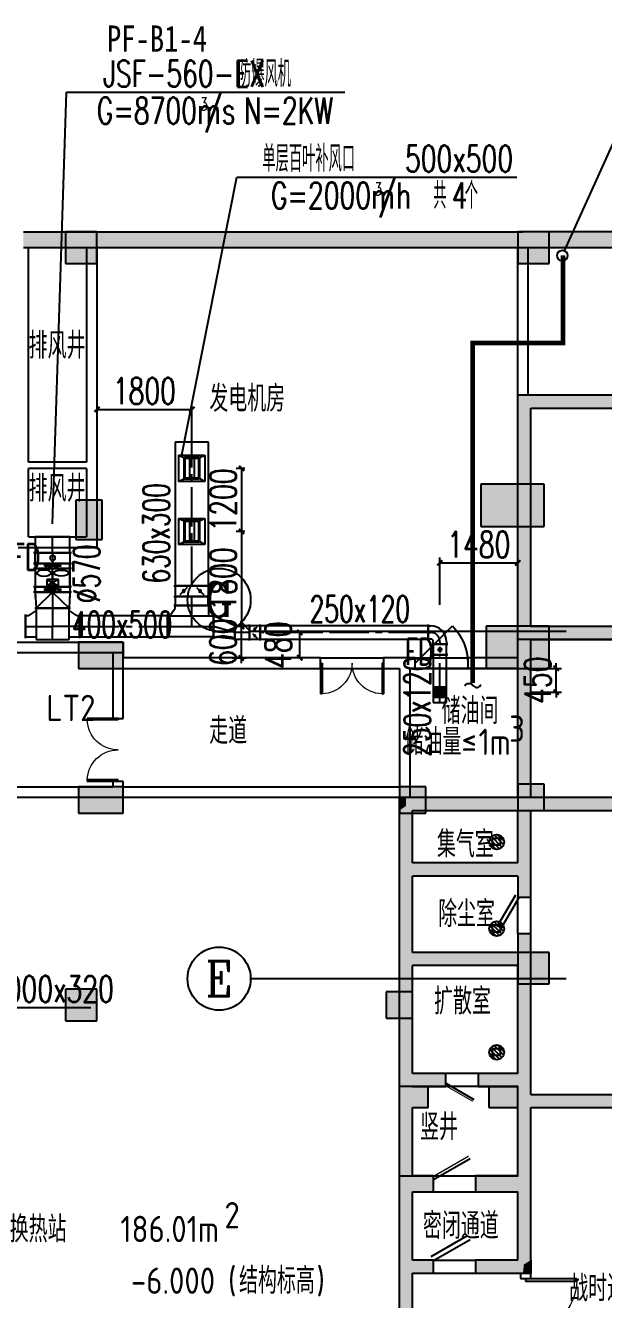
# Model space of a CAD drawing. Extents: x -70335 to 1144202, y 0 to 1100440.
# Drawn here: x 221982 to 232973, y 988557 to 1012780 of the extents above; entities that cross this region are included whole.
import ezdxf
from ezdxf.enums import TextEntityAlignment as Align

# ---------------------------------------------------------------- set-up
doc = ezdxf.new("R2010")
doc.units = 0
doc.header["$LTSCALE"] = 1000
doc.linetypes.add('CENTER2', pattern=[1.125, 0.75, -0.125, 0.125, -0.125])
for name, color, linetype in [('0-标注', 4, 'Continuous'), ('1-标注', 2, 'Continuous'), ('2-房间名称', 7, 'Continuous'), ('3-建筑', 7, 'Continuous'), ('3-淡显', 8, 'Continuous'), ('7-地暖标注', 7, 'Continuous'), ('AXIS_TEXT', 7, 'Continuous'), ('DUCT-加压送风中心线', 5, 'CENTER2'), ('DUCT-加压送风法兰', 2, 'Continuous'), ('DUCT-加压送风管', 1, 'Continuous'), ('DUCT-加压送风管端线', 2, 'Continuous'), ('DUCT-加压送风阀门', 7, 'Continuous'), ('DUCT-排烟标注', 3, 'Continuous'), ('DUCT-排烟阀门', 7, 'Continuous'), ('DUCT-排风风口', 7, 'Continuous'), ('标注-', 4, 'Continuous')]:
    doc.layers.add(name, color=color, linetype=linetype)
doc.layers.add('阀门标注', color=6, linetype='Continuous', lineweight=0)
doc.styles.add('-黑体', font='', dxfattribs={"width": 0.8})
doc.styles.add('_TCH_AXIS', font='COMPLEX', dxfattribs={"bigfont": 'GBCBIG'})
doc.styles.add('COMPLEX', font='COMPLEX')
doc.styles.get("Standard").update_dxf_attribs({"font": 'gbenor.shx', "bigfont": 'gbcbig.shx'})
doc.styles.add('XP-BZ', font='simplex.shx', dxfattribs={"width": 0.65, "bigfont": 'gbcbig.shx'})
doc.styles.add('设备标注', font='simplex.shx', dxfattribs={"width": 0.7, "bigfont": 'gbcbig.shx'})
doc.styles.get('-黑体').set_extended_font_data('SimHei')
doc.dimstyles.new('sm150', dxfattribs={"dimtxt": 500, "dimasz": 100, "dimexe": 100, "dimexo": 75, "dimgap": 100, "dimtad": 1, "dimdec": 0, "dimrnd": 10, "dimzin": 0, "dimdsep": 46, "dimtxsty": '设备标注', "dimblk": 'ARCHTICK', "dimcen": 0.09, "dimclrd": 4, "dimclre": 4, "dimclrt": 4, "dimadec": 0, "dimazin": 0, "dimtfac": 1, "dimtdec": 0, "dimtix": 1, "dimtmove": 2, "dimatfit": 3, "dimldrblk": 'ARCHTICK', "dimfxl": 800, "dimfxlon": 1, "dimtolj": 1, "dimtzin": 0, "dimarcsym": 0})

# ---------------------------------------------------------------- blocks, each defined once
blk = doc.blocks.new('_ArchTick')
at = {"color": 0, "linetype": 'ByBlock', "const_width": 0.4}
blk.add_lwpolyline([(-0.5, -0.5), (0.5, 0.5)], dxfattribs=at)
blk = doc.blocks.new('*D1177')
at = {"layer": '1-标注', "color": 4, "lineweight": -2, "transparency": 16777216}
for p, q in [((229862, 1001762), (229862, 1002662)), ((231342, 1001762), (231342, 1002662)), ((229862, 1002562), (231342, 1002562))]:
    blk.add_line(p, q, dxfattribs=at)
at = {"layer": 'Defpoints', "color": 0, "transparency": 16777216}
for p in [(231342, 1002562), (231342, 1001257), (229862, 1000360, 3)]:
    blk.add_point(p, dxfattribs=at)
at = {"layer": '1-标注', "color": 4, "lineweight": -2, "transparency": 16777216, "xscale": 100, "yscale": 100, "zscale": 100, "rotation": 180}
blk.add_blockref('_ArchTick', (229862, 1002562), dxfattribs=at)
at = {"layer": '1-标注', "color": 4, "lineweight": -2, "transparency": 16777216, "xscale": 100, "yscale": 100, "zscale": 100}
blk.add_blockref('_ArchTick', (231342, 1002562), dxfattribs=at)
at = {"layer": '1-标注', "color": 4, "transparency": 16777216, "insert": (230602, 1002912), "char_height": 500, "attachment_point": 5, "style": '设备标注'}
blk.add_mtext('\\A1;1480', dxfattribs=at)
blk = doc.blocks.new('*D1178')
at = {"layer": '1-标注', "color": 4, "lineweight": -2, "transparency": 16777216}
for p, q in [((223342, 1005851), (223342, 1005381)), ((225145, 1004681), (225145, 1005581)), ((223342, 1005481), (225145, 1005481))]:
    blk.add_line(p, q, dxfattribs=at)
at = {"layer": 'Defpoints', "color": 0, "transparency": 16777216}
for p in [(223342, 1005926), (225145, 1005481), (225145, 1004460, 3)]:
    blk.add_point(p, dxfattribs=at)
at = {"layer": '1-标注', "color": 4, "lineweight": -2, "transparency": 16777216, "xscale": 100, "yscale": 100, "zscale": 100, "rotation": 180}
blk.add_blockref('_ArchTick', (223342, 1005481), dxfattribs=at)
at = {"layer": '1-标注', "color": 4, "lineweight": -2, "transparency": 16777216, "xscale": 100, "yscale": 100, "zscale": 100}
blk.add_blockref('_ArchTick', (225145, 1005481), dxfattribs=at)
at = {"layer": '1-标注', "color": 4, "transparency": 16777216, "insert": (224243, 1005831), "char_height": 500, "attachment_point": 5, "style": '设备标注'}
blk.add_mtext('\\A1;1800', dxfattribs=at)
blk = doc.blocks.new('*D1219')
at = {"layer": '1-标注', "color": 4, "lineweight": -2, "transparency": 16777216}
for p, q in [((221661, 1003107), (220761, 1003107)), ((220861, 1003107), (220861, 1001057)), ((221661, 1001057), (220761, 1001057))]:
    blk.add_line(p, q, dxfattribs=at)
at = {"layer": 'Defpoints', "color": 0, "transparency": 16777216}
for p in [(222969, 1003107), (220861, 1001057), (222297, 1001057)]:
    blk.add_point(p, dxfattribs=at)
at = {"layer": '1-标注', "color": 4, "lineweight": -2, "transparency": 16777216, "xscale": 100, "yscale": 100, "zscale": 100}
for p, rotation in [((220861, 1003107), 90), ((220861, 1001057), 270)]:
    blk.add_blockref('_ArchTick', p, dxfattribs=dict(at, rotation=rotation))
at = {"layer": '1-标注', "color": 4, "transparency": 16777216, "insert": (220511, 1002082), "char_height": 500, "attachment_point": 5, "rotation": 90, "style": '设备标注'}
blk.add_mtext('\\A1;2050', dxfattribs=at)
blk = doc.blocks.new('*D1222')
at = {"layer": '1-标注', "color": 4, "lineweight": -2, "transparency": 16777216}
for p, q in [((226150, 1004359), (225991, 1004359)), ((226091, 1004359), (226091, 1003159)), ((226150, 1003159), (225991, 1003159))]:
    blk.add_line(p, q, dxfattribs=at)
at = {"layer": 'Defpoints', "color": 0, "transparency": 16777216}
for p in [(226460, 1004359, 2600), (226091, 1003159), (226460, 1003159, 2600)]:
    blk.add_point(p, dxfattribs=at)
at = {"layer": '1-标注', "color": 4, "lineweight": -2, "transparency": 16777216, "xscale": 100, "yscale": 100, "zscale": 100}
for p, rotation in [((226091, 1004359), 90), ((226091, 1003159), 270)]:
    blk.add_blockref('_ArchTick', p, dxfattribs=dict(at, rotation=rotation))
at = {"layer": '1-标注', "color": 4, "transparency": 16777216, "insert": (225741, 1003759), "char_height": 500, "attachment_point": 5, "rotation": 90, "style": '设备标注'}
blk.add_mtext('\\A1;1200', dxfattribs=at)
blk = doc.blocks.new('*D1223')
at = {"layer": '1-标注', "color": 4, "lineweight": -2, "transparency": 16777216}
for p, q in [((226091, 1003159), (225991, 1003159)), ((226091, 1003159), (226091, 1001354)), ((226170, 1001354), (225991, 1001354))]:
    blk.add_line(p, q, dxfattribs=at)
at = {"layer": 'Defpoints', "color": 0, "transparency": 16777216}
for p in [(226141, 1003159), (226091, 1001354), (226245, 1001354, 3)]:
    blk.add_point(p, dxfattribs=at)
at = {"layer": '1-标注', "color": 4, "lineweight": -2, "transparency": 16777216, "xscale": 100, "yscale": 100, "zscale": 100}
for p, rotation in [((226091, 1003159), 90), ((226091, 1001354), 270)]:
    blk.add_blockref('_ArchTick', p, dxfattribs=dict(at, rotation=rotation))
at = {"layer": '1-标注', "color": 4, "transparency": 16777216, "insert": (225741, 1002257), "char_height": 500, "attachment_point": 5, "rotation": 90, "style": '设备标注'}
blk.add_mtext('\\A1;1800', dxfattribs=at)
blk = doc.blocks.new('*D1224')
at = {"layer": '1-标注', "color": 4, "lineweight": -2, "transparency": 16777216}
for p, q in [((226086, 1001354), (226086, 1001454)), ((226091, 1001354), (225986, 1001354)), ((226086, 1001354), (226086, 1000757)), ((225913, 1000757), (226186, 1000757)), ((226086, 1000757), (226086, 1000657))]:
    blk.add_line(p, q, dxfattribs=at)
at = {"layer": 'Defpoints', "color": 0, "transparency": 16777216}
for p in [(226166, 1001354), (225838, 1000757), (226086, 1000757)]:
    blk.add_point(p, dxfattribs=at)
at = {"layer": '1-标注', "color": 4, "lineweight": -2, "transparency": 16777216, "xscale": 100, "yscale": 100, "zscale": 100}
for p, rotation in [((226086, 1001354), 270), ((226086, 1000757), 90)]:
    blk.add_blockref('_ArchTick', p, dxfattribs=dict(at, rotation=rotation))
at = {"layer": '1-标注', "color": 4, "transparency": 16777216, "insert": (225736, 1001055), "char_height": 500, "attachment_point": 5, "rotation": 90, "style": '设备标注'}
blk.add_mtext('\\A1;600', dxfattribs=at)
blk = doc.blocks.new('$DGFH')
blk.add_lwpolyline([(0.07, -1.01, -0.575183), (0, 0, 0.604745), (-0.11, 1.01, 16.924828)], format="xyb")
blk = doc.blocks.new('$TwtSys$00000329')
for p, q in [((35, -87, 0), (-87, 35, 0)), ((66, -66, 0), (-67, 67, 0)), ((87, -32, 0), (-33, 88, 0)), ((92, 12, 0), (11, 92, 0)), ((-8, -94, 0), (-92, -10, 0))]:
    blk.add_line(p, q)
at = {"elevation": 0}
blk.add_lwpolyline([(-51, 48), (45, 48), (45, -42), (-51, -42)], close=True, dxfattribs=at)
blk.add_circle((0, 0, 0), 93.9)
blk = doc.blocks.new('$DorLib2D$00000001')
for p, q in [((0.45, 0.975), (0.5, 0.975)), ((0.45, 0), (0.45, 0.975)), ((0.5, 0), (0.5, 0.975)), ((0.5, 0), (0.45, 0))]:
    blk.add_line(p, q)
at = {"lineweight": 13}
blk.add_arc((0.475, 0), 0.975, 91.4693, 180, dxfattribs=at)
blk = doc.blocks.new('$DorLib2D$00000180')
at = {"color": 0}
for p, q in [((-0.557, 0.242), (0.309, 0.742)), ((-0.5, 0.143), (0.366, 0.643))]:
    blk.add_line(p, q, dxfattribs=at)
blk = doc.blocks.new('$DorLib2D$00000193')
at = {"color": 0}
blk.add_line((-0.5, 0.1), (0.366, 0.6), dxfattribs=at)
at = {"color": 0, "const_width": 0.0333}
blk.add_lwpolyline([(-0.533, 0.158), (0.333, 0.658)], dxfattribs=at)
blk = doc.blocks.new('$DorLib2D$00000002')
for p, q in [((-0.5, 0), (-0.5, 0.4875)), ((-0.475, 0.4875), (-0.5, 0.4875)), ((-0.475, 0), (-0.475, 0.4875)), ((0.475, 0), (0.475, 0.4875)), ((0.475, 0.4875), (0.5, 0.4875)), ((0.5, 0), (0.5, 0.4875)), ((-0.5, 0), (-0.475, 0)), ((0.5, 0), (0.475, 0))]:
    blk.add_line(p, q)
at = {"lineweight": 13}
for centre, start, end in [((-0.4875, 0), 0, 88.53072), ((0.4875, 0), 91.46928, 180)]:
    blk.add_arc(centre, 0.4875, start, end, dxfattribs=at)
blk = doc.blocks.new('$DorLib2D$00000114')
at = {"color": 0}
blk.add_line((0.5, 0), (-0.207, 0.707), dxfattribs=at)
blk.add_arc((0.5, 0), 1, 135, 180, dxfattribs=at)
blk = doc.blocks.new('_AXISO')
blk.add_circle((0, 0), 0.5)
at = {"layer": 'AXIS_TEXT', "style": 'COMPLEX', "width": 1.041667}
blk.add_attdef('A', text='', height=0.56, dxfattribs=at).set_placement((-0.25, -0.28), (0.25, -0.28), align=Align.FIT)
blk = doc.blocks.new('*D2886')
at = {"layer": '1-标注', "color": 4, "lineweight": -2, "transparency": 16777216}
for p, q in [((227517, 1001239), (227097, 1001239)), ((227197, 1000757), (227197, 1001239)), ((227517, 1000757), (227097, 1000757))]:
    blk.add_line(p, q, dxfattribs=at)
at = {"layer": 'Defpoints', "color": 0, "transparency": 16777216}
for p in [(227197, 1001239), (227592, 1001239, 3), (227592, 1000757)]:
    blk.add_point(p, dxfattribs=at)
at = {"layer": '1-标注', "color": 4, "lineweight": -2, "transparency": 16777216, "xscale": 100, "yscale": 100, "zscale": 100}
for p, rotation in [((227197, 1001239), 90), ((227197, 1000757), 270)]:
    blk.add_blockref('_ArchTick', p, dxfattribs=dict(at, rotation=rotation))
at = {"layer": '1-标注', "color": 4, "transparency": 16777216, "insert": (226787, 1000998), "char_height": 500, "attachment_point": 5, "rotation": 90, "style": '设备标注'}
blk.add_mtext('\\A1;480', dxfattribs=at)
blk = doc.blocks.new('*D2922')
at = {"layer": '1-标注', "color": 4, "lineweight": -2, "transparency": 16777216}
for p, q in [((232073, 1000557), (232073, 1000657)), ((231273, 1000557), (232173, 1000557)), ((232073, 1000105), (232073, 1000557)), ((231590, 1000105), (232173, 1000105)), ((232073, 1000105), (232073, 1000005))]:
    blk.add_line(p, q, dxfattribs=at)
at = {"layer": 'Defpoints', "color": 0, "transparency": 16777216}
for p in [(230742, 1000557), (232073, 1000557), (229962, 1000105, 2600)]:
    blk.add_point(p, dxfattribs=at)
at = {"layer": '1-标注', "color": 4, "lineweight": -2, "transparency": 16777216, "xscale": 100, "yscale": 100, "zscale": 100}
for p, rotation in [((232073, 1000557), 270), ((232073, 1000105), 90)]:
    blk.add_blockref('_ArchTick', p, dxfattribs=dict(at, rotation=rotation))
at = {"layer": '1-标注', "color": 4, "transparency": 16777216, "insert": (231723, 1000331), "char_height": 500, "attachment_point": 5, "rotation": 90, "style": '设备标注'}
blk.add_mtext('\\A1;450', dxfattribs=at)
blk = doc.blocks.new('$风口$00000108')
for p, q in [((-250, 135), (-190, 75)), ((-250, -135), (-250, 135)), ((250, 135), (200, 75)), ((250, 135), (250, -135)), ((200, 25), (-190, 25)), ((-250, -135), (-190, -75)), ((200, -25), (-190, -25)), ((200, -75), (250, -135)), ((250, -135), (-250, -135))]:
    blk.add_line(p, q)
at = {"linetype": 'Continuous'}
blk.add_line((250, 135), (-250, 135), dxfattribs=at)
at = {"lineweight": 40}
for p, q in [((-190, 75), (200, 75)), ((-190, -75), (-190, 75)), ((200, 75), (200, -75)), ((-190, -75), (200, -75))]:
    blk.add_line(p, q, dxfattribs=at)
blk = doc.blocks.new('00000593Cent')
at = {"lineweight": -2}
blk.add_line((-218.75, 0), (218.75, 0), dxfattribs=at)
at = {"color": 0, "linetype": 'ByBlock', "lineweight": -2}
blk.add_circle((0, 0), 125, dxfattribs=at)
blk = doc.blocks.new('00000593Body')
at = {"color": 0, "linetype": 'ByBlock', "lineweight": -2}
for p, q in [((250, 500), (-250, 500)), ((-250, -500), (-250, 500)), ((250, -500), (250, 500)), ((-250, -500), (250, -500))]:
    blk.add_line(p, q, dxfattribs=at)
blk = doc.blocks.new('00000589Body')
at = {"color": 0, "linetype": 'ByBlock', "lineweight": -2}
for p, q in [((250, 500), (-250, 500)), ((-250, -500), (-250, 500)), ((250, -500), (250, 500)), ((-250, -500), (250, -500))]:
    blk.add_line(p, q, dxfattribs=at)
at = {"color": 0, "linetype": 'ByBlock'}
for p, q in [((-125, -174), (120, 250)), ((-125, 26), (4, 250)), ((125, -93), (-125, 51)), ((145, 69), (-105, 213)), ((-53, -250), (125, 59)), ((96, -246), (-154, -102)), ((62, -250), (125, -141))]:
    blk.add_line(p, q, dxfattribs=at)
blk = doc.blocks.new('00000556Cent_UP')
at = {"color": 0, "linetype": 'ByBlock', "lineweight": -2}
blk.add_line((175, -175), (-175, 175), dxfattribs=at)
for radius in [55.4, 37.5, 26.8]:
    blk.add_circle((0, 0), radius, dxfattribs=at)
blk = doc.blocks.new('00000556Cent_DN')
at = {"color": 0, "linetype": 'ByBlock', "lineweight": -2}
blk.add_line((175, 175), (-175, -175), dxfattribs=at)
for radius in [55.4, 37.5, 26.8]:
    blk.add_circle((0, 0), radius, dxfattribs=at)
blk = doc.blocks.new('00000556Body')
at = {"color": 0, "linetype": 'ByBlock', "lineweight": -2}
for p, q in [((250, 500), (-250, 500)), ((-250, -500), (-250, 500)), ((250, -500), (250, 500)), ((-250, -500), (250, -500))]:
    blk.add_line(p, q, dxfattribs=at)

msp = doc.modelspace()

# ---------------------------------------------------------------- hatches: boundary and pattern name
at = {"layer": '3-淡显'}
for points in [[(221941.7, 1008856.6), (221941.7, 1008556.6), (223241.7, 1008556.6), (223241.7, 1008856.6)], [(223241.7, 1008856.6), (223241.7, 1008556.6), (231441.7, 1008556.6), (231441.7, 1008856.6)], [(231441.7, 1008556.6), (243741.7, 1008556.6), (243741.7, 1008856.6), (231441.7, 1008856.6)], [(231341.7, 1005756.6), (231591.7, 1005506.6), (243141.7, 1005506.6), (243391.7, 1005756.6)], [(231508.4, 1001240), (231591.7, 1001356.6), (231591.7, 1005506.6), (231341.7, 1005756.6), (231341.7, 1001256.6)], [(231341.7, 1000656.6), (231591.7, 1000656.6), (231591.7, 1001106.6), (231508.4, 1001240), (231341.7, 1001256.6)], [(231508.4, 1001240), (231591.7, 1001106.6), (239991.7, 1001106.6), (239991.7, 1001356.6), (231591.7, 1001356.6)], [(231466.7, 997981.6), (231591.7, 998106.6), (231591.7, 1000656.6), (231341.7, 1000656.6), (231341.7, 998106.6)], [(229091.7, 997856.6), (229216.7, 997940), (229216.7, 998106.6), (229091.7, 998106.6)], [(229216.7, 997940), (229341.7, 997856.6), (231341.7, 997856.6), (231466.7, 997981.6), (231341.7, 998106.6), (229216.7, 998106.6)], [(231466.7, 997981.6), (231591.7, 997856.6), (237341.7, 997856.6), (237591.7, 998106.6), (231591.7, 998106.6)], [(229258.4, 996723.3), (229341.7, 996856.6), (229341.7, 997856.6), (229216.7, 997940), (229091.7, 997856.6), (229091.7, 996706.6)], [(231425, 996723.3), (231591.7, 996706.6), (231591.7, 997856.6), (231466.7, 997981.6), (231341.7, 997856.6), (231341.7, 996856.6)], [(231425, 996723.3), (231341.7, 996856.6), (229341.7, 996856.6), (229258.4, 996723.3), (229341.7, 996606.6), (231341.7, 996606.6)], [(229258.4, 995023.3), (229341.7, 995156.6), (229341.7, 996606.6), (229258.4, 996723.3), (229091.7, 996706.6), (229091.7, 995006.6)], [(231341.7, 996606.6), (231341.7, 996206.6), (231591.7, 996206.6), (231591.7, 996706.6), (231425, 996723.3)], [(231591.7, 995006.6), (231591.7, 995506.6), (231341.7, 995506.6), (231341.7, 995156.6), (231425, 995023.3)], [(231425, 995023.3), (231341.7, 995156.6), (229341.7, 995156.6), (229258.4, 995023.3), (229341.7, 994906.6), (231341.7, 994906.6)], [(229258.4, 992723.3), (229341.7, 992856.6), (229341.7, 994906.6), (229258.4, 995023.3), (229091.7, 995006.6), (229091.7, 992706.6)], [(231425, 992723.3), (231591.7, 992706.6), (231591.7, 995006.6), (231425, 995023.3), (231341.7, 994906.6), (231341.7, 992856.6)], [(229258.4, 992381.6), (229341.7, 992606.6), (229258.4, 992723.3), (229091.7, 992706.6), (229091.7, 992331.6)], [(229341.7, 992606.6), (229971.7, 992606.6), (229971.7, 992856.6), (229341.7, 992856.6), (229258.4, 992723.3)], [(231341.7, 992856.6), (230591.7, 992856.6), (230591.7, 992606.6), (231341.7, 992606.6), (231425, 992723.3)], [(231466.7, 992369.1), (231591.7, 992456.6), (231591.7, 992706.6), (231425, 992723.3), (231341.7, 992606.6)], [(229341.7, 992206.6), (229641.7, 992206.6), (229641.7, 992606.6), (229341.7, 992606.6), (229258.4, 992381.6)], [(231341.7, 992606.6), (230791.7, 992606.6), (230791.7, 992206.6), (231341.7, 992206.6), (231466.7, 992369.1)], [(231466.7, 992369.1), (231591.7, 992206.6), (236241.7, 992206.6), (236241.7, 992456.6), (231591.7, 992456.6)], [(229258.4, 990740), (229341.7, 990906.6), (229341.7, 992206.6), (229258.4, 992381.6), (229091.7, 992331.6), (229091.7, 990706.6)], [(231425, 990740), (231591.7, 990706.6), (231591.7, 992206.6), (231466.7, 992369.1), (231341.7, 992206.6), (231341.7, 990906.6)], [(229258.4, 989181.6), (229341.7, 989306.6), (229341.7, 990606.6), (229258.4, 990740), (229091.7, 990706.6), (229091.7, 989181.6)], [(229341.7, 990606.6), (229741.7, 990606.6), (229741.7, 990906.6), (229341.7, 990906.6), (229258.4, 990740)], [(231341.7, 990906.6), (230541.7, 990906.6), (230541.7, 990606.6), (231341.7, 990606.6), (231425, 990740)], [(231458.4, 989223.3), (231591.7, 989306.6), (231591.7, 990706.6), (231425, 990740), (231341.7, 990606.6), (231341.7, 989306.6)], [(229341.7, 989056.6), (229741.7, 989056.6), (229741.7, 989306.6), (229341.7, 989306.6), (229258.4, 989181.6)], [(231341.7, 989306.6), (230541.7, 989306.6), (230541.7, 989056.6), (231441.7, 989056.6), (231458.4, 989223.3)], [(231458.4, 989223.3), (231441.7, 989056.6), (231591.7, 989056.6), (231591.7, 989306.6)], [(229091.7, 987156.6), (229341.7, 987156.6), (229341.7, 989056.6), (229258.4, 989181.6), (229091.7, 989181.6)]]:
    msp.add_hatch(color=256, dxfattribs=at).paths.add_polyline_path(points)
h = msp.add_hatch(color=256, dxfattribs=at)
h.dxf.hatch_style = 1
h.paths.add_polyline_path([(223341.7, 1008856.6), (222741.7, 1008856.6), (222741.7, 1008256.6), (223341.7, 1008256.6)])
h = msp.add_hatch(color=256, dxfattribs=at)
h.dxf.hatch_style = 1
h.paths.add_polyline_path([(231941.7, 1008856.6), (231341.7, 1008856.6), (231341.7, 1008256.6), (231941.7, 1008256.6)])
h = msp.add_hatch(color=256, dxfattribs=at)
h.dxf.hatch_style = 1
h.paths.add_polyline_path([(230641.7, 1004056.6), (230641.7, 1003256.6), (231841.7, 1003256.6), (231841.7, 1004056.6)])
h = msp.add_hatch(color=256, dxfattribs=at)
h.dxf.hatch_style = 1
h.paths.add_polyline_path([(223441.7, 1003756.6), (222941.7, 1003756.6), (222941.7, 1003006.6), (223441.7, 1003006.6)])
h = msp.add_hatch(color=256, dxfattribs=at)
h.dxf.hatch_style = 1
h.paths.add_polyline_path([(230741.7, 1001356.6), (230741.7, 1000556.6), (231941.7, 1000556.6), (231941.7, 1001356.6)])
h = msp.add_hatch(color=256, dxfattribs=at)
h.dxf.hatch_style = 1
h.paths.add_polyline_path([(223841.7, 1000556.6), (223841.7, 1001056.6), (222991.7, 1001056.6), (222991.7, 1000556.6)])
h = msp.add_hatch(color=256, dxfattribs=at)
h.dxf.hatch_style = 1
h.paths.add_polyline_path([(222991.7, 998306.5), (222991.7, 997806.5), (223841.7, 997806.5), (223841.7, 998306.5)])
h = msp.add_hatch(color=256, dxfattribs=at)
h.dxf.hatch_style = 1
h.paths.add_polyline_path([(229591.7, 998306.6), (229091.7, 998306.6), (229091.7, 997806.6), (229591.7, 997806.6)])
h = msp.add_hatch(color=256, dxfattribs=at)
h.dxf.hatch_style = 1
h.paths.add_polyline_path([(231341.7, 998356.6), (231341.7, 997856.6), (231841.7, 997856.6), (231841.7, 998356.6)])
h = msp.add_hatch(color=256, dxfattribs=at)
h.dxf.hatch_style = 1
h.paths.add_polyline_path([(231941.7, 995156.6), (231341.7, 995156.6), (231341.7, 994556.6), (231941.7, 994556.6)])
h = msp.add_hatch(color=256, dxfattribs=at)
h.dxf.hatch_style = 1
h.paths.add_polyline_path([(223341.7, 994456.6), (222741.7, 994456.6), (222741.7, 993856.6), (223341.7, 993856.6)])
h = msp.add_hatch(color=256, dxfattribs=at)
h.dxf.hatch_style = 1
h.paths.add_polyline_path([(228841.7, 993906.6), (229341.7, 993906.6), (229341.7, 994406.6), (228841.7, 994406.6)])

# ---------------------------------------------------------------- linework, layer by layer
at = {"layer": '0-标注', "const_width": 90}
msp.add_lwpolyline([(230482.9, 1000275.9), (230482.9, 1000275.9, -0.4142136), (230482.9, 1000275.9), (230482.9, 1000275.9), (230482.9, 1006743.8), (232201.1, 1006743.8), (232201.1, 1008412.5)], format="xyb", dxfattribs=at)
at = {"layer": '0-标注'}
msp.add_circle((232190.4, 1008404.7), 100, dxfattribs=at)
at = {"layer": '1-标注'}
msp.add_lwpolyline([(229291.7, 998106.6), (231341.7, 998106.6), (231341.7, 1000556.6), (229291.7, 1000556.6)], close=True, dxfattribs=at)
at = {"layer": '3-建筑'}
for p, q in [((221941.7, 1008856.6), (223241.7, 1008856.6)), ((223241.7, 1008856.6), (231441.7, 1008856.6)), ((243741.7, 1008856.6), (231441.7, 1008856.6)), ((221941.7, 1008556.6), (223241.7, 1008556.6)), ((222041.7, 1004476.6), (222041.7, 1008556.6)), ((223141.7, 1008556.6), (223141.7, 1004476.6)), ((223241.7, 1008556.6), (231441.7, 1008556.6)), ((223341.7, 1008556.6), (223341.7, 1004456.6)), ((231341.7, 1005756.6), (231341.7, 1008556.6)), ((231441.7, 1008556.6), (243741.7, 1008556.6)), ((231541.7, 1005756.6), (231541.7, 1008556.6)), ((231341.7, 1005756.6), (243391.7, 1005756.6)), ((231341.7, 1001256.6), (231341.7, 1005756.6)), ((231591.7, 1005506.6), (243141.7, 1005506.6)), ((231591.7, 1001356.6), (231591.7, 1005506.6)), ((223141.7, 1004476.6), (222041.7, 1004476.6)), ((223141.7, 1004356.6), (222041.7, 1004356.6)), ((222041.7, 1003056.6), (222041.7, 1004356.6)), ((223141.7, 1004356.6), (223141.7, 1003056.6)), ((223341.7, 1004456.6), (223341.7, 1002856.6)), ((221841.7, 1002856.6), (223341.7, 1002856.6)), ((222041.7, 1003056.6), (223141.7, 1003056.6)), ((226088, 1001432.4), (226263.8, 1001256.6)), ((232263.8, 1001256.6), (226263.8, 1001256.6)), ((231341.7, 1000656.6), (231341.7, 1001256.6)), ((231591.7, 1001356.6), (239991.7, 1001356.6)), ((217941.7, 1001056.6), (223841.7, 1001056.6)), ((223841.7, 1001056.6), (223841.7, 1000856.6)), ((231591.7, 1000656.6), (231591.7, 1001106.6)), ((231591.7, 1001106.6), (239991.7, 1001106.6)), ((217941.7, 1000856.6), (223841.7, 1000856.6)), ((223641.7, 1000856.6), (223641.7, 1000656.6)), ((223641.7, 1000656.6), (223641.7, 999606.6)), ((223841.7, 1000856.6), (223841.7, 1000756.6)), ((227591.7, 1000756.6), (223841.7, 1000756.6)), ((227591.7, 1000556.6), (227591.7, 1000756.6)), ((227591.7, 1000756.6), (228791.7, 1000756.6)), ((229191.7, 1000756.6), (228791.7, 1000756.6)), ((228791.7, 1000756.6), (228791.7, 1000556.6)), ((229391.7, 1000756.6), (229191.7, 1000756.6)), ((229391.7, 1000556.6), (229391.7, 1000756.6)), ((229391.7, 1000756.6), (230391.7, 1000756.6)), ((231341.7, 1000756.6), (230391.7, 1000756.6)), ((230391.7, 1000756.6), (230391.7, 1000556.6)), ((231341.7, 998106.6), (231341.7, 1000656.6)), ((231591.7, 998106.6), (231591.7, 1000656.6)), ((223841.7, 999606.6), (223841.7, 1000556.6)), ((223841.7, 1000556.6), (227591.7, 1000556.6)), ((227591.7, 1000556.6), (228791.7, 1000556.6)), ((228791.7, 1000556.6), (229091.7, 1000556.6)), ((229091.7, 1000556.6), (229091.7, 998306.6)), ((229291.7, 1000556.6), (229391.7, 1000556.6)), ((229291.7, 1000556.6), (229291.7, 998206.6)), ((229391.7, 1000556.6), (230391.7, 1000556.6)), ((230391.7, 1000556.6), (231341.7, 1000556.6)), ((223641.7, 999606.6), (223841.7, 999606.6)), ((217941.7, 998306.6), (223641.7, 998306.6)), ((223841.7, 998406.6), (223641.7, 998406.6)), ((223641.7, 998406.6), (223641.7, 998306.6)), ((223841.7, 998306.6), (223841.7, 998406.6)), ((223841.7, 998306.6), (229091.7, 998306.6)), ((217941.7, 998106.6), (223741.7, 998106.6)), ((223741.7, 998106.6), (229091.7, 998106.6)), ((229091.7, 998106.6), (229091.7, 998106.6)), ((229091.7, 998106.6), (229216.7, 998106.6)), ((229091.7, 998106.6), (229091.7, 997856.6)), ((229216.7, 998106.6), (231341.7, 998106.6)), ((229291.7, 998206.6), (229291.7, 998106.6)), ((231591.7, 998106.6), (237591.7, 998106.6)), ((229091.7, 997856.6), (229091.7, 997856.6)), ((229091.7, 996706.6), (229091.7, 997856.6)), ((229341.7, 997856.6), (231341.7, 997856.6)), ((229341.7, 996856.6), (229341.7, 997856.6)), ((231341.7, 996856.6), (231341.7, 997856.6)), ((231591.7, 997856.6), (237341.7, 997856.6)), ((231591.7, 996706.6), (231591.7, 997856.6)), ((231341.7, 996856.6), (229341.7, 996856.6)), ((229091.7, 995006.6), (229091.7, 996706.6)), ((229341.7, 995156.6), (229341.7, 996606.6)), ((231341.7, 996606.6), (229341.7, 996606.6)), ((231341.7, 996606.6), (231341.7, 996206.6)), ((231591.7, 996206.6), (231591.7, 996706.6)), ((231341.7, 996206.6), (231591.7, 996206.6)), ((231341.7, 995506.6), (231341.7, 996206.6)), ((231591.7, 995506.6), (231591.7, 996206.6)), ((231591.7, 995506.6), (231341.7, 995506.6)), ((231341.7, 995506.6), (231341.7, 995156.6)), ((231591.7, 995006.6), (231591.7, 995506.6)), ((231341.7, 995156.6), (229341.7, 995156.6)), ((229091.7, 992706.6), (229091.7, 995006.6)), ((229341.7, 992856.6), (229341.7, 994906.6)), ((231341.7, 994906.6), (229341.7, 994906.6)), ((231341.7, 992856.6), (231341.7, 994906.6)), ((231591.7, 992706.6), (231591.7, 995006.6)), ((232263.8, 994656.6), (226263.8, 994656.6)), ((229091.7, 992331.6), (229091.7, 992706.6)), ((229971.7, 992856.6), (229341.7, 992856.6)), ((230591.7, 992856.6), (229971.7, 992856.6)), ((229971.7, 992606.6), (229971.7, 992856.6)), ((231341.7, 992856.6), (230591.7, 992856.6)), ((230591.7, 992856.6), (230591.7, 992606.6)), ((231591.7, 992456.6), (231591.7, 992706.6)), ((229641.7, 992606.6), (229341.7, 992606.6)), ((229341.7, 992606.6), (229971.7, 992606.6)), ((229341.7, 992606.6), (229341.7, 992606.6)), ((229641.7, 992206.6), (229641.7, 992606.6)), ((230591.7, 992606.6), (229971.7, 992606.6)), ((230591.7, 992606.6), (231341.7, 992606.6)), ((231341.7, 992606.6), (230791.7, 992606.6)), ((230791.7, 992606.6), (230791.7, 992206.6)), ((231341.7, 992606.6), (231341.7, 992606.6)), ((231591.7, 992456.6), (236241.7, 992456.6)), ((229091.7, 990706.6), (229091.7, 992331.6)), ((229341.7, 992206.6), (229641.7, 992206.6)), ((229341.7, 990906.6), (229341.7, 992206.6)), ((230791.7, 992206.6), (231341.7, 992206.6)), ((231341.7, 990906.6), (231341.7, 992206.6)), ((231591.7, 990706.6), (231591.7, 992206.6)), ((231591.7, 992206.6), (236241.7, 992206.6)), ((229741.7, 990906.6), (229341.7, 990906.6)), ((229741.7, 990906.6), (230541.7, 990906.6)), ((229741.7, 990606.6), (229741.7, 990906.6)), ((231341.7, 990906.6), (230541.7, 990906.6)), ((230541.7, 990906.6), (230541.7, 990606.6)), ((229091.7, 989181.6), (229091.7, 990706.6)), ((229341.7, 989306.6), (229341.7, 990606.6)), ((229341.7, 990606.6), (229741.7, 990606.6)), ((229741.7, 990606.6), (230541.7, 990606.6)), ((230541.7, 990606.6), (231341.7, 990606.6)), ((231341.7, 989306.6), (231341.7, 990606.6)), ((231591.7, 989306.6), (231591.7, 990706.6)), ((229741.7, 989306.6), (229341.7, 989306.6)), ((229741.7, 989306.6), (230541.7, 989306.6)), ((229741.7, 989056.6), (229741.7, 989306.6)), ((231341.7, 989306.6), (230541.7, 989306.6)), ((230541.7, 989306.6), (230541.7, 989056.6)), ((231591.7, 989306.6), (231591.7, 989306.6)), ((231591.7, 989306.6), (231591.7, 989056.6)), ((229091.7, 987156.6), (229091.7, 989181.6)), ((229341.7, 987156.6), (229341.7, 989056.6)), ((229341.7, 989056.6), (229741.7, 989056.6)), ((229741.7, 989056.6), (230541.7, 989056.6)), ((230541.7, 989056.6), (231441.7, 989056.6)), ((231391.7, 989056.6), (231391.7, 988956.6)), ((231441.7, 989056.6), (231591.7, 989056.6)), ((231591.7, 988956.6), (231591.7, 989056.6)), ((231391.7, 988956.6), (231591.7, 988956.6))]:
    msp.add_line(p, q, dxfattribs=at)
at = {"layer": '3-淡显'}
for p, q in [((223341.7, 1008856.6), (222741.7, 1008856.6)), ((222741.7, 1008856.6), (222741.7, 1008256.6)), ((223341.7, 1008256.6), (223341.7, 1008856.6)), ((231941.7, 1008856.6), (231341.7, 1008856.6)), ((231341.7, 1008856.6), (231341.7, 1008256.6)), ((231941.7, 1008256.6), (231941.7, 1008856.6)), ((222741.7, 1008256.6), (223341.7, 1008256.6)), ((231341.7, 1008256.6), (231941.7, 1008256.6)), ((231841.7, 1004056.6), (230641.7, 1004056.6)), ((230641.7, 1004056.6), (230641.7, 1003256.6)), ((231841.7, 1003256.6), (231841.7, 1004056.6)), ((223441.7, 1003756.6), (222941.7, 1003756.6)), ((222941.7, 1003756.6), (222941.7, 1003006.6)), ((223441.7, 1003006.6), (223441.7, 1003756.6)), ((230641.7, 1003256.6), (231841.7, 1003256.6)), ((222941.7, 1003006.6), (223441.7, 1003006.6)), ((231941.7, 1001356.6), (230741.7, 1001356.6)), ((230741.7, 1001356.6), (230741.7, 1000556.6)), ((231941.7, 1000556.6), (231941.7, 1001356.6)), ((223841.7, 1001056.6), (222991.7, 1001056.6)), ((222991.7, 1001056.6), (222991.7, 1000556.6)), ((223841.7, 1000556.6), (223841.7, 1001056.6)), ((222991.7, 1000556.6), (223841.7, 1000556.6)), ((230741.7, 1000556.6), (231941.7, 1000556.6)), ((223841.7, 998306.5), (222991.7, 998306.5)), ((222991.7, 998306.5), (222991.7, 997806.5)), ((223841.7, 997806.5), (223841.7, 998306.5)), ((229591.7, 998306.6), (229091.7, 998306.6)), ((229091.7, 998306.6), (229091.7, 997806.6)), ((229591.7, 997806.6), (229591.7, 998306.6)), ((231841.7, 998356.6), (231341.7, 998356.6)), ((231341.7, 998356.6), (231341.7, 997856.6)), ((231841.7, 997856.6), (231841.7, 998356.6)), ((222991.7, 997806.5), (223841.7, 997806.5)), ((229091.7, 997806.6), (229591.7, 997806.6)), ((231341.7, 997856.6), (231841.7, 997856.6)), ((231941.7, 995156.6), (231341.7, 995156.6)), ((231341.7, 995156.6), (231341.7, 994556.6)), ((231941.7, 994556.6), (231941.7, 995156.6)), ((223341.7, 994456.6), (222741.7, 994456.6)), ((222741.7, 994456.6), (222741.7, 993856.6)), ((223341.7, 993856.6), (223341.7, 994456.6)), ((229341.7, 994406.6), (228841.7, 994406.6)), ((228841.7, 994406.6), (228841.7, 993906.6)), ((229341.7, 993906.6), (229341.7, 994406.6)), ((231341.7, 994556.6), (231941.7, 994556.6)), ((228841.7, 993906.6), (229341.7, 993906.6)), ((222741.7, 993856.6), (223341.7, 993856.6))]:
    msp.add_line(p, q, dxfattribs=at)
msp.add_lwpolyline([(339041.7, 972356.6), (229091.7, 972356.6), (229091.7, 990706.6), (229091.7, 990856.6), (229091.7, 990906.6), (231341.7, 990906.6), (231341.7, 992606.6), (229091.7, 992606.6), (229091.7, 998106.6), (237591.7, 998106.6), (237591.7, 994806.6), (239491.7, 994806.6), (239491.7, 994856.6), (243141.7, 994855.6), (243141.7, 995255.5), (243141.7, 1001106.6), (231341.7, 1001106.6), (231341.7, 1005756.6), (243341.7, 1005756.6), (243341.7, 1004756.6), (255891.7, 1004756.6)], dxfattribs=at)
at = {"layer": 'DUCT-加压送风中心线'}
for p, q in [((225144.7, 1002126.4), (225144.7, 1004854.4)), ((222497.5, 1002752.7), (222497.5, 1003056.6)), ((222497.4, 1002104.1), (222497.5, 1002452.5)), ((222497.5, 1002004), (222497.5, 1001704)), ((225144.7, 1001754.4), (225144.7, 1001926)), ((222497.4, 1001704.2), (222497.4, 1001654.2)), ((222497.4, 1001654.2), (222497.4, 1001354.2)), ((222497.5, 1001703.8), (222497.5, 1001704.2)), ((225144.7, 1001354.2), (225144.7, 1001754.2)), ((221982.4, 1001354.2), (222032.4, 1001354.2)), ((222032.4, 1001354.2), (222497.4, 1001354.2)), ((222497.4, 1001104.2), (222497.4, 1001354.2)), ((222962.4, 1001354.2), (222497.4, 1001354.2)), ((223012.4, 1001354.2), (222962.4, 1001354.2)), ((223012.6, 1001354.2), (224679.5, 1001354.2)), ((224679.7, 1001354.2), (225144.7, 1001354.2)), ((225144.7, 1001354.2), (225559.7, 1001354.2)), ((225559.7, 1001354.2), (225559.9, 1001354.2)), ((225959.9, 1001239.2), (225559.9, 1001354.2)), ((226242.2, 1001239.2), (225960.1, 1001239.2)), ((229636.7, 1001239.2), (226442.6, 1001239.2)), ((229636.9, 1001239.2), (229686.9, 1001239.2)), ((222497.4, 1001108.1), (222497.4, 1001104.2)), ((229861.9, 1001064.2), (229861.9, 1001014.2)), ((229861.9, 999905.5), (229861.9, 1000814))]:
    msp.add_line(p, q, dxfattribs=at)
msp.add_arc((229686.9, 1001064.2), 175, 0, 90, dxfattribs=at)
at = {"layer": 'DUCT-加压送风法兰'}
for p, q in [((222857.5, 1002752.6), (222137.5, 1002752.6)), ((222857.5, 1002552.5), (222137.5, 1002552.7)), ((222137.5, 1002552.6), (222857.5, 1002552.6)), ((222857.5, 1002552.3), (222137.5, 1002552.5)), ((222857.5, 1002552.4), (222137.5, 1002552.4)), ((222857.5, 1002452.6), (222137.5, 1002452.6)), ((224804.7, 1002126.3), (225484.7, 1002126.3)), ((222857.4, 1002103.9), (222137.4, 1002104)), ((222857.5, 1002004.1), (222137.5, 1002004.1)), ((224804.7, 1001926.1), (225484.7, 1001926.1)), ((222157.5, 1001704.1), (222837.5, 1001704.1)), ((222157.5, 1001703.9), (222837.5, 1001703.9)), ((225484.7, 1001754.3), (224804.7, 1001754.3)), ((221982.3, 1001129.2), (221982.3, 1001579.2)), ((223012.5, 1001579.2), (223012.5, 1001129.2)), ((224679.6, 1001579.2), (224679.6, 1001129.2)), ((225559.8, 1001129.2), (225559.8, 1001579.2)), ((225559.8, 1001579.2), (225559.8, 1001129.2)), ((225960, 1001089.2), (225960, 1001389.2)), ((226242.3, 1001089.2), (226242.3, 1001389.2)), ((226442.5, 1001089.2), (226442.5, 1001389.2)), ((229636.8, 1001389.2), (229636.8, 1001089.2)), ((229711.9, 1001014.3), (230011.9, 1001014.3)), ((230011.9, 1000814.1), (229711.9, 1000814.1)), ((229986.9, 1000814.1), (229736.9, 1000814.1))]:
    msp.add_line(p, q, dxfattribs=at)
at = {"layer": 'DUCT-加压送风管'}
for p, q in [((225459.7, 1004854.4), (224829.7, 1004854.4)), ((224829.7, 1004854.4), (224829.7, 1002126.4)), ((225459.7, 1002126.4), (225459.7, 1004854.4)), ((222827.5, 1003056.6), (222167.5, 1003056.7)), ((222167.5, 1003056.7), (222167.5, 1002752.7)), ((222827.5, 1002752.7), (222827.5, 1003056.6)), ((222167.5, 1002752.7), (222827.5, 1002752.7)), ((222167.5, 1002452.6), (222167.4, 1002104.1)), ((222827.5, 1002452.4), (222167.5, 1002452.6)), ((222827.4, 1002104), (222827.5, 1002452.4)), ((224829.7, 1002126.4), (225459.7, 1002126.4)), ((222167.4, 1002104.1), (222827.4, 1002104)), ((222167.5, 1002004), (222182.5, 1001704)), ((222497.5, 1002004), (222182.5, 1001704)), ((222497.5, 1002004), (222812.5, 1001704)), ((222827.5, 1002004), (222812.5, 1001704)), ((225459.7, 1001926), (224829.7, 1001926)), ((224829.7, 1001926), (224829.7, 1001754.4)), ((225459.7, 1001754.4), (225459.7, 1001926)), ((222182.4, 1001654.2), (222032.4, 1001554.2)), ((222182.4, 1001704.2), (222182.4, 1001654.2)), ((222182.4, 1001654.2), (222182.4, 1001154.2)), ((222812.5, 1001704.2), (222182.5, 1001704.2)), ((222182.5, 1001704.2), (222182.5, 1001703.8)), ((222812.4, 1001654.2), (222812.4, 1001704.2)), ((222962.4, 1001554.2), (222812.4, 1001654.2)), ((222812.4, 1001154.2), (222812.4, 1001654.2)), ((222812.5, 1001703.8), (222812.5, 1001704.2)), ((224729.7, 1001554.2), (224829.7, 1001704.2)), ((224829.7, 1001754.4), (225459.7, 1001754.4)), ((224829.7, 1001704.2), (224829.7, 1001754.2)), ((225459.7, 1001754.2), (225459.7, 1001554.2)), ((222032.4, 1001554.2), (221982.4, 1001554.2)), ((223012.4, 1001554.2), (222962.4, 1001554.2)), ((224679.5, 1001554.2), (223012.6, 1001554.2)), ((223012.6, 1001554.2), (223012.6, 1001154.2)), ((224679.5, 1001154.2), (224679.5, 1001554.2)), ((224679.7, 1001554.2), (224729.7, 1001554.2)), ((224729.7, 1001554.2), (225459.7, 1001554.2)), ((225459.7, 1001554.2), (225559.7, 1001554.2)), ((225559.9, 1001554.2), (225559.7, 1001554.2)), ((225559.7, 1001554.2), (225559.7, 1001154.2)), ((225559.9, 1001154.2), (225559.9, 1001554.2)), ((225959.9, 1001364.2), (225559.9, 1001554.2)), ((221982.4, 1001154.2), (222182.4, 1001154.2)), ((222182.4, 1001154.2), (222182.4, 1001108.1)), ((222812.4, 1001108.1), (222812.4, 1001154.2)), ((222812.4, 1001154.2), (223012.4, 1001154.2)), ((223012.6, 1001154.2), (224679.5, 1001154.2)), ((225559.7, 1001154.2), (224679.7, 1001154.2)), ((225559.7, 1001154.2), (225559.9, 1001154.2)), ((225959.9, 1001114.2), (225559.9, 1001154.2)), ((226242.2, 1001364.2), (225960.1, 1001364.2)), ((225960.1, 1001364.2), (225960.1, 1001114.2)), ((226242.2, 1001114.2), (226242.2, 1001364.2)), ((229636.7, 1001364.2), (226442.6, 1001364.2)), ((226442.6, 1001364.2), (226442.6, 1001114.2)), ((229636.7, 1001114.2), (229636.7, 1001364.2)), ((229636.9, 1001364.2), (229686.9, 1001364.2)), ((225960.1, 1001114.2), (226242.2, 1001114.2)), ((226442.6, 1001114.2), (229636.7, 1001114.2)), ((229686.9, 1001114.2), (229636.9, 1001114.2)), ((229736.9, 1001014.2), (229736.9, 1001064.2)), ((229986.9, 1001064.2), (229986.9, 1001014.2)), ((229986.9, 1000814), (229736.9, 1000814)), ((229736.9, 1000814), (229736.9, 999905.5)), ((229986.9, 999905.5), (229986.9, 1000814)), ((229736.9, 999905.5), (229986.9, 999905.5))]:
    msp.add_line(p, q, dxfattribs=at)
for radius, start in [(300, 360), (50, 0)]:
    msp.add_arc((229686.9, 1001064.2), radius, start, 90, dxfattribs=at)
at = {"layer": 'DUCT-加压送风管端线'}
for p, q in [((222167.5, 1002752.5), (222827.5, 1002752.5)), ((222167.5, 1002552.7), (222827.5, 1002552.7)), ((222167.5, 1002552.5), (222827.5, 1002552.5)), ((222167.5, 1002452.7), (222827.5, 1002452.7)), ((225459.7, 1002126.2), (224829.7, 1002126.2)), ((222167.5, 1002104), (222827.5, 1002104)), ((222167.5, 1002004), (222827.5, 1002004)), ((222827.5, 1002004), (222167.5, 1002004)), ((225459.7, 1001926.2), (224829.7, 1001926.2)), ((222812.4, 1001704.2), (222182.4, 1001704.2)), ((222182.5, 1001704), (222812.5, 1001704)), ((222182.5, 1001703.8), (222812.5, 1001703.8)), ((224829.7, 1001754.2), (225459.7, 1001754.2)), ((221982.4, 1001554.2), (221982.4, 1001154.2)), ((223012.4, 1001154.2), (223012.4, 1001554.2)), ((224679.7, 1001154.2), (224679.7, 1001554.2)), ((225559.7, 1001554.2), (225559.7, 1001154.2)), ((225559.9, 1001554.2), (225559.9, 1001154.2)), ((225959.9, 1001114.2), (225959.9, 1001364.2)), ((226242.4, 1001364.2), (226242.4, 1001114.2)), ((226442.4, 1001364.2), (226442.4, 1001114.2)), ((229636.9, 1001364.2), (229636.9, 1001114.2)), ((222182.4, 1001108.1), (222812.4, 1001108.1)), ((229986.9, 1001014.2), (229736.9, 1001014.2)), ((229986.9, 1001014.2), (229736.9, 1001014.2)), ((229986.9, 1000814.2), (229736.9, 1000814.2))]:
    msp.add_line(p, q, dxfattribs=at)
at = {"layer": 'DUCT-排烟阀门'}
for p, q in [((222167.5, 1002552.8, -5606), (222167.5, 1001903.5, -2609)), ((222827.5, 1002552.8, -5606), (222827.5, 1001903.5, -2609)), ((222385.1, 1002248.1, -2609), (222609, 1002128.5, -2609)), ((222609, 1002248.1, -2609), (222385.1, 1002128.5, -2609)), ((222609, 1002248.1, 891), (222385.1, 1002248.1, 891)), ((222385.1, 1002248.1, 891), (222385.1, 1002128.5, 891)), ((222609, 1002128.5, -2609), (222385.1, 1002128.5, -2609)), ((222497.6, 1002248.1, 891), (222497.4, 1002338.4, -9)), ((222497.5, 1002338.4, -2609), (222497.6, 1002248.1, 891)), ((222609, 1002128.5, 891), (222609, 1002248.1, 891))]:
    msp.add_line(p, q, dxfattribs=at)
msp.add_circle((222497.6, 1002367.6, -2609), 29.2, dxfattribs=at)
at = {"layer": 'DUCT-排烟阀门', "extrusion": (0, 0, -1)}
msp.add_ellipse((222333.6, 1002367.6, -2609), major_axis=(135.7, 0), ratio=0.4307628, dxfattribs=at)
at = {"layer": 'DUCT-排烟阀门'}
msp.add_ellipse((222663.4, 1002367.6, -2609), major_axis=(-135.7, 0), ratio=0.4307628, dxfattribs=at)
at = {"layer": '标注-', "color": 2}
for p, q in [((232228.9, 1008497), (233956.6, 1012316.3)), ((222497.5, 1003306.6), (222760, 1011511.8)), ((222760, 1011511.8), (228052.8, 1011511.8)), ((224950.2, 1004584.2), (226000.3, 1009897.3)), ((226000.3, 1009897.3), (231322.4, 1009897.3)), ((219491.7, 994109.2), (223222.9, 994109.2))]:
    msp.add_line(p, q, dxfattribs=at)

# ---------------------------------------------------------------- block references
at = {"layer": '0-标注', "xscale": 150, "yscale": 150, "zscale": 150, "rotation": 270}
msp.add_blockref('$DGFH', (230489.4, 1000232.9), dxfattribs=at)
at = {"layer": '2-房间名称', "xscale": 1.5, "yscale": 1.5, "zscale": 1.5}
for p in [(230941.7, 997256.6), (230941.7, 995606.6), (230941.7, 993256.6)]:
    msp.add_blockref('$TwtSys$00000329', p, dxfattribs=at)
at = {"layer": '3-建筑'}
ref = msp.add_blockref('_AXISO', (225663.8, 1001856.6), dxfattribs=dict(at, xscale=1200, yscale=1200, zscale=1200))
ref.add_attrib('A', 'G', dxfattribs={"layer": 'AXIS_TEXT', "height": 637.8, "style": '_TCH_AXIS'}).set_placement((225390.4, 1001537.8), (225937.1, 1001537.8), align=Align.FIT)
for name, p, xscale, yscale, zscale, rotation in [('$DorLib2D$00000114', (229891.7, 1000656.6), -1000, 1000, 200, 359.9999999722641), ('$DorLib2D$00000002', (228191.7, 1000656.6), 1200, -1200, 200, 359.9999999722646), ('$DorLib2D$00000002', (223741.7, 999006.6), 1200, -1200, 200, 270.0000000086684), ('$DorLib2D$00000180', (231466.7, 995856.6), -700, 700, -700, 89.99999993334795), ('$DorLib2D$00000193', (230281.7, 992731.6), -620, 620, -620, 179.9999997959218), ('$DorLib2D$00000001', (231491.7, 988456.6), -1000, 1000, 200, 269.9999999999424)]:
    msp.add_blockref(name, p, dxfattribs=dict(at, xscale=xscale, yscale=yscale, zscale=zscale, rotation=rotation))
ref = msp.add_blockref('_AXISO', (225663.8, 994656.6), dxfattribs=dict(at, xscale=1200, yscale=1200, zscale=1200))
ref.add_attrib('A', 'E', dxfattribs={"layer": 'AXIS_TEXT', "height": 668.2, "style": '_TCH_AXIS'}).set_placement((225409.2, 994322.6), (225918.3, 994322.6), align=Align.FIT)
at = {"layer": '3-建筑', "xscale": 800, "yscale": 800, "zscale": 800}
for name, p in [('$DorLib2D$00000193', (230141.7, 990756.6)), ('$DorLib2D$00000180', (230141.7, 989181.6))]:
    msp.add_blockref(name, p, dxfattribs=at)
at = {"layer": 'DUCT-加压送风阀门'}
for name, p, xscale, yscale, rotation in [('00000593Body', (222497.5, 1002652.5, 3000), -0.4, 0.66, 89.99999999999997), ('00000593Cent', (222497.5, 1002652.5, 3000), -0.4, 0.4, 89.99999999999997), ('00000589Body', (222497.5, 1002502.7, 3), 0.2, 0.66, 89.99316835805885), ('00000556Body', (225144.7, 1002026.2, 3), 0.4, 0.63, 270), ('00000589Body', (222497.5, 1002054, 3), -0.2, 0.66, 90.00683164194113), ('00000556Cent_DN', (224987.2, 1002026.2, 3), -0.4, 0.4, 270), ('00000556Cent_UP', (225302.2, 1002026.2, 3), -0.4, 0.4, 270), ('00000593Body', (229861.9, 1000914.2, 3), 0.4, 0.25, 270), ('00000593Cent', (229861.9, 1000914.2, 3), 0.25, 0.25, 270)]:
    msp.add_blockref(name, p, dxfattribs=dict(at, xscale=xscale, yscale=yscale, rotation=rotation))
at = {"layer": 'DUCT-加压送风阀门', "yscale": 0.25}
for name, p, xscale in [('00000556Body', (226342.4, 1001239.2, 3), 0.4), ('00000556Cent_UP', (226342.4, 1001301.7, 3), -0.25), ('00000556Cent_DN', (226342.4, 1001176.7, 3), -0.25)]:
    msp.add_blockref(name, p, dxfattribs=dict(at, xscale=xscale))
at = {"layer": 'DUCT-排风风口', "yscale": 1.851851851851852, "rotation": 90}
for p in [(225144.7, 1004359.2, 2600), (225144.7, 1003159.2, 2600)]:
    msp.add_blockref('$风口$00000108', p, dxfattribs=at)
at = {"layer": 'DUCT-排风风口', "xscale": 0.4, "yscale": 0.7407407407407408, "rotation": 89.99999999999999}
msp.add_blockref('$风口$00000108', (229861.9, 1000105.5, 2600), dxfattribs=at)

# ---------------------------------------------------------------- texts
at = {"layer": '2-房间名称'}
for s, p in [('排风井', (222041.7, 1006444)), ('发电机房', (225479, 1005435.8)), ('排风井', (222041.7, 1003726.4)), ('LT2', (222379.6, 999554)), ('储油间', (229895.1, 999497.5)), ('走道', (225477.3, 999118.4)), ('储油量≤', (229191.7, 998909.5)), ('3', (231179.3, 999159.5)), ('1m', (230596, 998909.5)), ('集气室', (229805.6, 996962.8)), ('除尘室', (229828, 995639.2)), ('扩散室', (229751.7, 993976.4)), ('竖井', (229485.3, 991587.4)), ('2', (225766.1, 989910.2)), ('密闭通道', (229539.9, 989706.3)), ('换热站', (221682.6, 989643.5)), ('186.01m', (223786.1, 989647.7)), ('-6.000', (223988.1, 988664.5)), ('(', (225833.1, 988664.5)), ('结构标高', (226043.1, 988664.5)), (')', (227517.5, 988664.5)), ('战时进风机房', (232322, 988519.9))]:
    msp.add_text(s, height=500, dxfattribs=at).set_placement(p)
at = {"layer": '7-地暖标注', "color": 4, "style": '-黑体', "width": 0.8}
msp.add_text('PF-B1-4', height=500, rotation=360, dxfattribs=at).set_placement((224483, 1012529.7, -4009.8), align=Align.MIDDLE)
at = {"layer": 'DUCT-排烟标注', "style": 'XP-BZ', "width": 0.65}
for s, p in [('630x300', (224718.1, 1002169.4, 400)), ('%%C570', (223396.2, 1001797.6, 1285)), ('250x120', (229683.3, 998874.9, 400))]:
    msp.add_text(s, height=500, rotation=90, dxfattribs=at).set_placement(p)
for s, p in [('250x120', (227385.9, 1001433.5, 400)), ('400x500', (222867.5, 1001140.4, 400))]:
    msp.add_text(s, height=500, dxfattribs=at).set_placement(p)
at = {"layer": '标注-', "color": 2, "style": '设备标注', "width": 0.7}
for s, height, p in [('JSF-560-EX', 500, (223461, 1011611.8)), ('防爆风机', 500, (226023.5, 1011611.8)), ('G=8700m', 500, (223337.7, 1010911.8)), ('3', 250, (225300.2, 1011161.8)), ('/s', 500, (225387.7, 1010911.8)), ('N=2KW', 500, (226137.7, 1010911.8)), ('单层百叶补风口', 500, (226486.4, 1009997.3)), ('500x500', 500, (229198.9, 1009997.3)), ('/h', 500, (228698.1, 1009297.3)), ('G=2000m', 500, (226648.1, 1009297.3)), ('3', 250, (228610.6, 1009547.3)), ('共', 500, (229735.6, 1009297.3)), ('4', 500, (230085.6, 1009297.3)), ('个', 500, (230335.6, 1009297.3)), ('1000x320', 500, (221307.3, 994209.2))]:
    msp.add_text(s, height=height, dxfattribs=at).set_placement(p)
at = {"layer": '阀门标注', "color": 6, "style": 'XP-BZ', "width": 0.65}
for p in [(221717.9, 1002423.3, -3009), (229195.5, 1000622.6, -6000)]:
    msp.add_text('FD', height=500, dxfattribs=at).set_placement(p)

# ---------------------------------------------------------------- dimensions: what is measured, and where the dimension line sits
at = {"layer": '1-标注'}
for base, p1, p2, picture, middle in [((225144.7, 1005481.3), (223341.7, 1005926.4), (225144.7, 1004460.3, 3), '*D1178', (224243.2, 1005831.3)), ((231341.7, 1002561.5), (229861.9, 1000359.8, 3), (231341.7, 1001256.6), '*D1177', (230601.8, 1002911.5))]:
    dim = msp.add_linear_dim(base=base, p1=p1, p2=p2, dimstyle='sm150', dxfattribs=at)
    dim.commit()
    dim.dimension.update_dxf_attribs({"geometry": picture, "text_midpoint": middle})
for base, p1, p2, picture, middle in [((226090.6, 1003159.2), (226459.9, 1004359.2, 2600), (226459.9, 1003159.2, 2600), '*D1222', (225740.6, 1003759.2)), ((220861.5, 1001056.6), (222969.2, 1003106.6), (222297.5, 1001056.6), '*D1219', (220511.5, 1002081.6)), ((226090.6, 1001354.2), (226140.6, 1003159.2), (226244.9, 1001354.2, 3), '*D1223', (225740.6, 1002256.7)), ((226086.4, 1000756.6), (226165.6, 1001354.2), (225837.5, 1000756.6), '*D1224', (225736.4, 1001055.4)), ((232072.7, 1000556.6), (229961.9, 1000105.5, 2600), (230741.7, 1000556.6), '*D2922', (231722.7, 1000331.1))]:
    dim = msp.add_linear_dim(base=base, p1=p1, p2=p2, angle=90, dimstyle='sm150', dxfattribs=at)
    dim.commit()
    dim.dimension.update_dxf_attribs({"geometry": picture, "text_midpoint": middle})
dim = msp.add_linear_dim(base=(227197.3, 1001239.2), p1=(227591.7, 1000756.6), p2=(227591.7, 1001239.2, 3), angle=90, dimstyle='sm150', dxfattribs=at)
dim.commit()
dim.dimension.update_dxf_attribs({"geometry": '*D2886', "text_midpoint": (226787.3, 1000997.9), "dimtype": 128})

doc.saveas('drawing.dxf')
